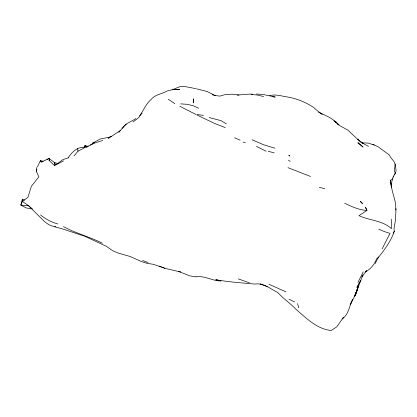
<?xml version="1.0" encoding="UTF-8"?>
<svg xmlns="http://www.w3.org/2000/svg" width="417" height="417" viewBox="0 0 417 417"><rect width="100%" height="100%" fill="white"/><g stroke="black" fill="none" stroke-linecap="round" stroke-linejoin="round"><path stroke-width="0.63" d="M193.28 101.732L193.3 98.808L193.316 102.817L193.274 102.316M372.923 144.282L378.334 146.961L389.468 155.061C390.646 158.491 394.086 160.488 395.097 164.037L394.32 172.304M396.098 208.609L395.347 220.802L394.008 228.693L394.294 231.253C390.849 241.485 384.312 249.965 377.745 258.29L378.276 257.284M63.603 160.889L54.465 165.559L49.076 160.383L49.211 159.205L48.768 158.304L46.829 159.789M24.567 200.113L22.304 199.17L22.33 201.411L28.575 205.727L32.432 208.964L26.182 207.937L20.85 205.107L22.33 201.411L27.903 197.397L31.348 186.29L38.885 176.818L36.284 171.335L36.884 167.332M74.07 155.88L78.005 151.209L84.703 147.649L85.058 145.46L88.305 146.638M358.594 285.629C356.988 292.51 353.314 298.546 350.15 304.785L352.673 299.552C349.112 306.094 348.857 314.329 342.185 318.979L343.618 317.102L336.769 326.85L331.244 330.504C317.108 329.128 306.474 318.374 296.232 309.513C290.477 303.414 283.398 298.76 277.785 292.52C270.445 289.017 263.695 282.648 254.969 284.071L254.813 284.055C241.792 282.893 228.615 281.986 215.756 279.708L221.041 280.928C212.425 281.167 204.856 275.366 196.11 276.862M392.496 178.909L391.162 184.616L391.474 187.186L390.286 180.472L392.496 178.909L393.554 176.083M358.187 286.177L355.023 295.893L355.764 294.548L357.478 288.991L354.497 296.487L362.91 274.881L361.883 276.919L366.439 270.722M36.284 171.335L36.873 169.062M37.462 166.784L40.407 160.576L43.259 161.343M393.017 177.126L395.54 172.784L396.119 170.569L395.097 164.037M357.953 282.45L363.197 271.894M376.713 258.498C374.586 264.305 370.755 269.085 365.256 272.025L366.428 270.659M375.196 263.518L378.537 256.83M382.097 248.902L390.01 233.405L384.448 231.602L378.803 229.209M68.419 157.417C72.058 152.049 77.109 147.081 84.078 147.222L85.058 145.46L85.772 147.258L87.669 146.794M394.362 174.759L395.54 172.784M366.918 210.262L365.381 207.213L366.96 210.194M393.085 233.218L394.294 231.253M122.494 128.4C125.22 123.109 131.423 121.78 135.911 118.527M139.591 115.858C143.516 110.568 145.762 104.088 150.876 99.705C154.968 94.409 161.754 94.148 166.993 91.099M85.772 147.258L91.907 144.287L93.309 142.463L94.706 142.989L102.764 140.456M142.119 113.075L138.423 117.839L133.127 121.967M118.767 132.502L122.556 127.774L126.32 124.089M111.626 136.328L109.864 136.802L108.436 138.408L120.153 130.61M49.076 160.383L49.597 159.93L48.768 158.304L47.741 159.19L41.022 162.005L40.407 160.576M90.291 145.215L92.772 143.438L93.309 142.463L94.706 142.989L91.907 144.287M93.684 142.546L100.315 138.96L109.462 137.229M167.425 90.885L172.513 89.655L180.295 86.496L185.617 86.689L195.729 88.618M68.878 157.694L62.946 159.57L55.784 164.851L54.335 162.448L48.768 158.304M269.658 95.722C275.538 93.867 281.47 96.155 287.318 96.968C296.805 98.532 305.807 102.254 313.808 107.56L317.29 110.713L322.247 114.289L320.6 113.382M41.022 162.005L42.148 161.885M237.33 95.034L250.205 94.08L252.718 94.273M172.513 89.655L179.628 89.525L174.254 89.592M180.608 103.88L187.16 104.307L193.217 105.715L198.7 108.238M256.445 94.013L262.991 94.445L275.204 97.057L272.739 96.775M251.175 94.424L257.623 95.055L263.622 96.577M197.178 114.607L203.574 115.342M261.219 284.133L260.25 283.998L267.266 286.573M238.998 95.107L232.691 94.206L225.691 94.435L219.895 96.113L215.125 95.54M196.032 276.862L189.771 275.856L178.502 271.394L180.17 271.842M196.511 88.811L207.061 91.495L215.281 95.592L212.211 94.737M55.706 226.551C50.733 226.478 46.996 223.767 43.472 220.609C38.541 215.579 33.469 210.648 28.575 205.727L20.85 205.107L22.304 199.17L22.878 201.109M180.556 271.973L164.903 268.303L159.284 266.077M268.256 151.293L274.219 152.877M209.214 117.563L221.161 120.695L226.332 123.844M54.773 226.838L61.445 228.579L84.656 236.189L106.543 246.411L112.799 250.784L118.376 253.135L130.198 256.507L141.207 261.485L147.039 263.33L153.32 264.3L164.84 268.272M319.276 187.275L324.791 188.765M243.205 142.098L245.368 142.744M57.88 163.558L54.335 162.448L54.465 165.559M249.496 282.867L238.321 278.895M374.216 145.106L368.456 143.114L361.857 142.786L357.864 139.466L361.857 142.786L368.513 146.377M57.749 223.924C51.385 222.193 45.62 219.123 40.538 214.963M274.881 148.212L263.179 144.595L252.103 139.752M225.362 127.665L214.119 123.234L197.022 115.04M310.488 176.454L288.011 167.66M142.572 260.484L148.176 262.58M268.991 284.279L285.999 291.884M234.526 137.74L240.072 140.148M256.502 146.419L266.119 151.256M344.718 203.324C351.786 206.556 359.016 210.158 366.934 210.392L359.027 215.683C369.66 220.629 382.545 220.385 391.438 228.646L391.725 224.706L391.151 219.107M63.436 226.582C75.899 233.431 89.759 236.846 102.431 243.215M333.85 120.873L335.576 121.686L340.048 125.809L347.893 130.12L358.292 139.841M288.981 299.244L294.673 301.934M196.24 114.633L179.847 106.309M318.515 112.163C325.646 115.613 333.626 118.365 338.515 125.027L335.576 121.686L336.571 122.702L334.898 121.733M174.786 103.614L168.202 99.21M84.078 147.222L84.703 147.649M288.47 160.191L290.169 161.457M359.897 141.16L363.134 143.636M297.576 303.592L298.754 307.908M390.286 180.472L392.069 189.871C393.554 196.527 396.468 203.006 395.66 210.079M77.515 148.567L78.005 151.209M360.841 280.297L356.968 287.438L360.841 280.297M358.385 142.942L357.781 142.76L363.098 147.076L358.385 142.942M289.674 155.984L288.924 155.478L289.674 155.984M360.95 201.964L360.298 201.39L362.493 203.611L360.95 201.964"/></g></svg>
